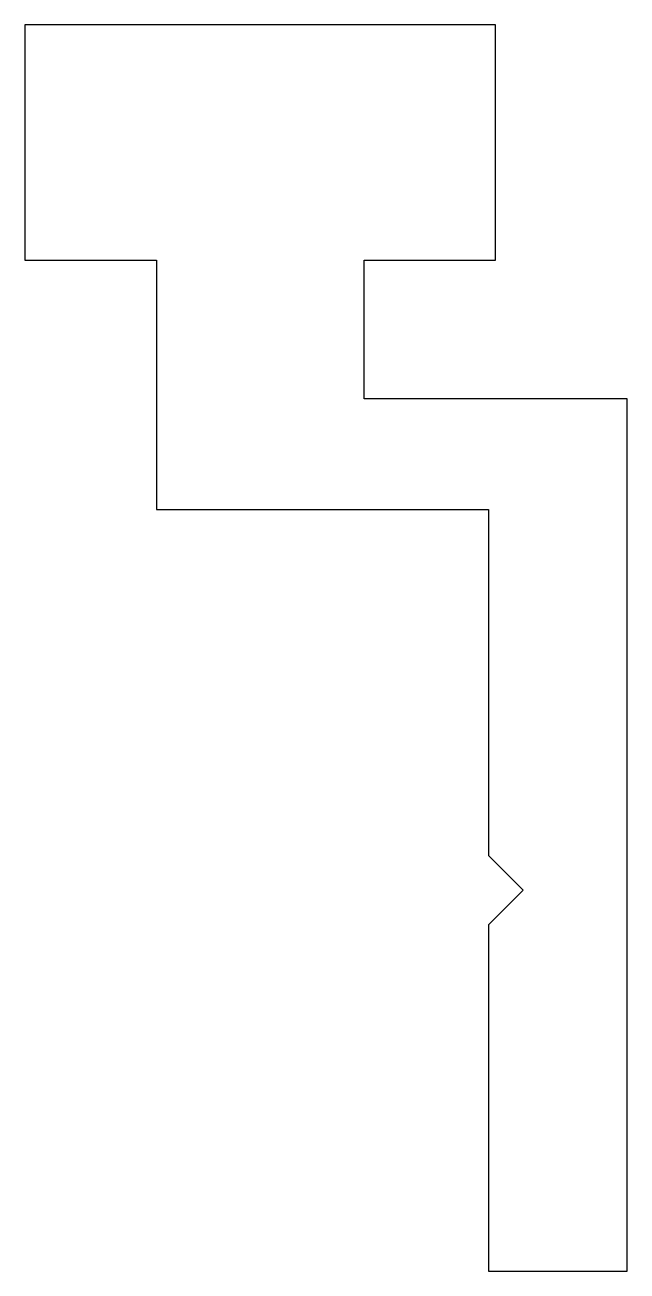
# Model space of a CAD drawing. Extents: x 697.8 to 706.5, y 655.8 to 673.8.
import ezdxf

# ---------------------------------------------------------------- set-up
doc = ezdxf.new("R2010")
doc.units = 0
doc.layers.get('0').update_dxf_attribs({"linetype": 'CONTINUOUS'})

msp = doc.modelspace()

# ---------------------------------------------------------------- linework, layer by layer
msp.add_lwpolyline([(704.638, 670.354), (704.638, 673.754), (697.838, 673.754), (697.838, 670.354), (699.738, 670.354), (699.738, 666.754), (704.538, 666.754), (704.538, 661.754), (705.038, 661.254), (704.538, 660.754), (704.538, 655.754), (706.538, 655.754), (706.538, 668.354), (702.738, 668.354), (702.738, 670.354)], close=True)

doc.saveas('drawing.dxf')
